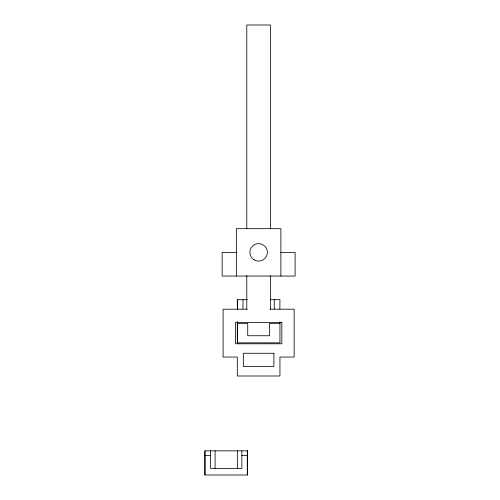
<?xml version="1.0" encoding="UTF-8"?>
<svg xmlns="http://www.w3.org/2000/svg" width="500" height="500" viewBox="0 0 500 500"><rect width="100%" height="100%" fill="white"/><g stroke="black" fill="none" stroke-linecap="round" stroke-linejoin="round"><path stroke-width="0.75" d="M236.894 252.369L222.15 252.369L222.15 276.05L295.094 276.05L295.094 252.369L280.881 252.369M237.369 299.688L237.369 308.938L237.306 299.688L247.488 299.688M270.5 299.688L279.938 299.688L279.875 308.938M247.3 309.212L223.094 309.212L223.094 357.05L237.306 357.05L237.306 376L279.938 376L279.938 357.05L294.15 357.05L294.15 309.212L269.944 309.212M237.306 323.419L247.725 323.419L247.725 335.737L269.519 335.737L269.519 323.419L279.938 323.419M237.306 321.887L237.306 342.844L279.938 342.844L279.938 321.887M204.906 455.581L210.588 455.581M241.85 455.581L247.537 455.581M280.881 276.05L280.881 228.681L236.356 228.681L236.356 276.05M274.25 299.688L274.25 308.962M270.462 228.787L270.462 25L246.781 25L246.781 228.787M270.462 275.637L270.462 309.212M247.294 450.844L247.294 475M246.781 275.637L246.781 309.212M242.987 299.688L242.987 308.962M241.85 450.844L241.85 468.369L210.588 468.369L210.588 450.844M237.55 299.688L237.55 308.938M237.55 322.038L237.55 342.844M237.369 322.038L237.369 342.844M237.35 450.844L237.35 468.369M215.087 450.844L215.087 468.369M204.969 450.844L204.969 475M281.831 322.475L235.413 322.475L235.413 343.787L281.831 343.787L281.831 322.475M273.9 353.263L243.344 353.263L243.344 366.525L273.9 366.525L273.9 353.263M247.537 450.844L204.906 450.844L204.906 475L247.537 475L247.537 450.844M254.237 259.956A8.762 8.762 0 0 0 267.381 252.369A8.762 8.762 0 0 0 254.237 244.781A8.762 8.762 0 0 0 254.237 259.956"/></g></svg>
